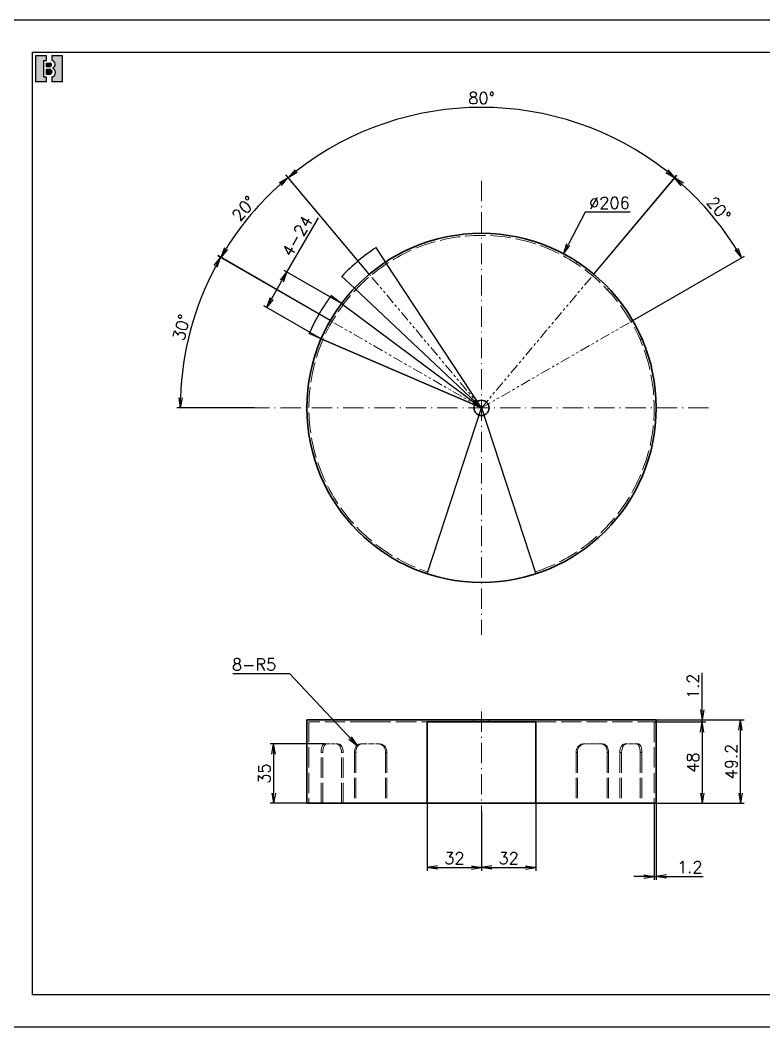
# Model space of a CAD drawing. Header units: inches. Extents: x -47 to 3258, y -98 to 2286.
# Drawn here: x 1263 to 1702, y 25 to 619 of the extents above; entities that cross this region are included whole.
import ezdxf

# ---------------------------------------------------------------- set-up
doc = ezdxf.new("R2010")
doc.units = ezdxf.units.IN
doc.header["$MEASUREMENT"] = 0
for name, pattern in [('ACISOTGB', [9, 4, -1, 1, -1, 1, -1]), ('AM_ISO02W050', [7.5, 6, -1.5]), ('AM_ISO08W050', [18, 12, -1.5, 3, -1.5]), ('DASHDOT', [18.5, 12, -3, 0.5, -3]), ('DASHED', [15, 12, -3])]:
    doc.linetypes.add(name, pattern=pattern)
for name, color, linetype, lineweight in [('AM_7', 2, 'AM_ISO08W050', 25), ('AM_HID', 1, 'AM_ISO02W050', 25), ('标注层', 253, 'Continuous', 13)]:
    doc.layers.add(name, color=color, linetype=linetype, lineweight=lineweight)
doc.layers.add('title_frame', color=7, linetype='Continuous')
doc.styles.get("Standard").update_dxf_attribs({"font": 'txt', "bigfont": 'gbcbig.shx'})
doc.dimstyles.get("Standard").update_dxf_attribs({"dimtxt": 0.18, "dimasz": 0.18, "dimexe": 0.18, "dimexo": 0.0625, "dimgap": 0.09, "dimtad": 0, "dimtih": 1, "dimtoh": 1, "dimdec": 4, "dimzin": 0, "dimdsep": 46, "dimtxsty": 'Standard', "dimcen": 0.09, "dimadec": 0, "dimazin": 0, "dimtfac": 1, "dimtdec": 4, "dimtofl": 0, "dimtmove": 0, "dimatfit": 3, "dimfxl": 0, "dimtolj": 1, "dimtzin": 0, "dimarcsym": 0})
doc.dimstyles.new('STANDARD 1-2', dxfattribs={"dimscale": 2, "dimtxt": 3.5, "dimasz": 3, "dimexe": 1, "dimexo": 0, "dimgap": 1, "dimtad": 3, "dimdsep": 46, "dimtxsty": 'Standard', "dimblk1": 'OPEN', "dimblk2": 'OPEN', "dimsah": 1, "dimcen": 0, "dimclrd": 256, "dimclre": 256, "dimclrt": 3, "dimazin": 2, "dimtfac": 1, "dimtmove": 0, "dimatfit": 3, "dimldrblk": 'OPEN', "dimfxl": 0, "dimtolj": 1, "dimlwd": 25, "dimlwe": 25, "dimarcsym": 0})
doc.dimstyles.new('STANDARD 1-2$3', dxfattribs={"dimscale": 2, "dimtxt": 3.5, "dimasz": 3, "dimexe": 1, "dimexo": 0, "dimgap": 1, "dimtad": 3, "dimtoh": 1, "dimdsep": 46, "dimtxsty": 'Standard', "dimblk1": 'OPEN', "dimblk2": 'OPEN', "dimsah": 1, "dimcen": 0, "dimclrd": 256, "dimclre": 256, "dimclrt": 3, "dimazin": 2, "dimtfac": 1, "dimtofl": 0, "dimtmove": 0, "dimatfit": 3, "dimldrblk": 'OPEN', "dimfxl": 0, "dimtolj": 1, "dimlwd": 25, "dimlwe": 25, "dimarcsym": 0})

# ---------------------------------------------------------------- blocks, each defined once
blk = doc.blocks.new('B\\M+18B40\\M+196A7\\M+100CF\\M+100B0\\M+100B8')
blk.add_hatch(color=1).paths.add_polyline_path([(0.3999999986702711, 0.8149999997779807), (0.3999999986702711, 0.9999999997779806), (-1.3297288e-09, 0.9999999997779806), (-1.3297288e-09, -2.220193e-10), (0.3999999986702711, -2.220193e-10), (0.3999999986702711, 0.1849999997779807), (0.2999999986702711, 0.1849999997779807), (0.2999999986702711, 0.8149999997779807)])
h = blk.add_hatch(color=1)
edge = h.paths.add_edge_path()
edge.add_line((0.5999999986702714, 0.9999999997779806), (0.5999999986702718, 0.8142220507965398))
edge.add_arc((0.5849999986702712, 0.6699999997779816), 0.1449999999999991, -5.115907697472721e-13, 84.06222754839428, ccw=False)
edge.add_arc((0.5849999986702707, 0.6699999997779802), 0.1449999999999993, -69.82872865353448, 1.1368683772161603e-13, ccw=False)
edge.add_line((0.6349999986702715, 0.5338934238898192), (0.6349999986702711, 0.5120827805020305))
edge.add_arc((0.5699999986702688, 0.3549999997779789), 0.1700000000000021, 3.979039320256561e-13, 67.5204943905955, ccw=False)
edge.add_arc((0.5699999986702724, 0.3549999997779802), 0.1699999999999993, -79.83575137827683, 0, ccw=False)
edge.add_line((0.5999999986702714, 0.1876679944711657), (0.5999999986702714, -2.220192918400699e-10))
edge.add_line((0.5999999986702714, -2.220193e-10), (0.9999999986702712, -2.220193e-10))
edge.add_line((0.9999999986702712, -2.220193e-10), (0.9999999986702712, 0.9999999997779806))
edge.add_line((0.9999999986702712, 0.9999999997779806), (0.5999999986702714, 0.9999999997779806))
h = blk.add_hatch(color=1)
edge = h.paths.add_edge_path()
edge.add_arc((0.5299999986702706, 0.6449999997779808), 0.07, 359.9999999999989, 450)
edge.add_line((0.5299999986702706, 0.7149999997779806), (0.3999999986702711, 0.7149999997779806))
edge.add_line((0.3999999986702711, 0.7149999997779806), (0.3999999986702711, 0.5749999997779809))
edge.add_line((0.3999999986702711, 0.5749999997779809), (0.5299999986702701, 0.5749999997779809))
edge.add_arc((0.5299999986702701, 0.6449999997779808), 0.07, 270, 359.9999999999999)
h = blk.add_hatch(color=1)
edge = h.paths.add_edge_path()
edge.add_arc((0.5149999986702705, 0.3799999997779802), 0.095, 1.018e-13, 90)
edge.add_line((0.5149999986702705, 0.4749999997779804), (0.3999999986702711, 0.4749999997779808))
edge.add_line((0.3999999986702711, 0.4749999997779808), (0.3999999986702711, 0.2849999997779809))
edge.add_line((0.3999999986702711, 0.2849999997779809), (0.5149999986702718, 0.2849999997779809))
edge.add_arc((0.5149999986702718, 0.379999999777981), 0.095, 270, 360.0000000000003)
at = {"color": 1}
for p, q in [((-1.3297288e-09, -2.220193e-10), (-1.3297288e-09, 0.9999999997779806)), ((-1.3297288e-09, 0.9999999997779806), (0.3999999986702711, 0.9999999997779806)), ((0.2999999986702711, 0.8149999997779807), (0.3999999986702711, 0.8149999997779807)), ((0.2999999986702711, 0.1849999997779807), (0.2999999986702711, 0.8149999997779807)), ((0.3999999986702711, 0.8149999997779807), (0.3999999986702711, 0.9999999997779806)), ((0.5999999986702714, 0.9999999997779806), (0.5999999986702718, 0.8142220507965398)), ((0.5999999986702714, 0.9999999997779806), (0.9999999986702712, 0.9999999997779806)), ((0.9999999986702712, 0.9999999997779806), (0.9999999986702712, -2.220193e-10)), ((0.3999999986702711, 0.7149999997779806), (0.5299999986702706, 0.7149999997779806)), ((0.3999999986702711, 0.5749999997779809), (0.3999999986702711, 0.7149999997779806)), ((0.5299999986702701, 0.5749999997779809), (0.3999999986702711, 0.5749999997779809)), ((0.5149999986702705, 0.4749999997779804), (0.3999999986702711, 0.4749999997779808)), ((0.3999999986702711, 0.2849999997779809), (0.3999999986702711, 0.4749999997779808)), ((0.5699999986702711, 0.5249999997779802), (0.5699999986702716, 0.5249999997779807)), ((0.5999999986702705, 0.6449999997779794), (0.59999999867027, 0.6449999997779803)), ((0.6349999986702715, 0.5338934238898192), (0.6349999986702711, 0.5120827805020305)), ((0.7299999986702704, 0.6699999997779807), (0.7299999986702704, 0.6699999997779802)), ((0.3999999986702711, 0.1849999997779807), (0.2999999986702711, 0.1849999997779807)), ((0.5149999986702718, 0.2849999997779809), (0.3999999986702711, 0.2849999997779809)), ((0.3999999986702711, -2.220193e-10), (0.3999999986702711, 0.1849999997779807)), ((0.5999999986702714, 0.1876679944711657), (0.5999999986702714, -2.220193e-10)), ((0.6099999986702707, 0.3799999997779806), (0.609999998670272, 0.3799999997779815)), ((0.739999998670271, 0.3549999997779802), (0.739999998670271, 0.3549999997779802)), ((0.3999999986702711, -2.220193e-10), (-1.3297288e-09, -2.220193e-10)), ((0.9999999986702712, -2.220193e-10), (0.5999999986702714, -2.220193e-10))]:
    blk.add_line(p, q, dxfattribs=at)
for centre, radius, start, end in [((0.5849999986702712, 0.6699999997779816), 0.1449999999999991, 359.9999999999995, 84.06222754839432), ((0.5149999986702705, 0.3799999997779802), 0.095, 1.018e-13, 90), ((0.5299999986702706, 0.6449999997779808), 0.07, 359.9999999999989, 90), ((0.5299999986702701, 0.6449999997779808), 0.07, 270, 359.9999999999999), ((0.5849999986702707, 0.6699999997779802), 0.1449999999999993, 290.1712713464655, 1.781e-13), ((0.5699999986702688, 0.3549999997779789), 0.1700000000000021, 4.58e-13, 67.52049439059552), ((0.5149999986702718, 0.379999999777981), 0.095, 270, 2.799e-13), ((0.5699999986702724, 0.3549999997779802), 0.1699999999999993, 280.1642486217232, 0)]:
    blk.add_arc(centre, radius, start, end, dxfattribs=at)
blk.add_attdef('B機密ﾏｰｸ', (-0.0857467348302255, 1.074949466596297), '', height=0.2)
blk = doc.blocks.new('_Open')
at = {"color": 0, "lineweight": -2}
for p, q in [((-1, 0.1666666666666667), (0, 0)), ((-1, -0.1666666666666667), (0, 0)), ((0, 0), (-1, 0))]:
    blk.add_line(p, q, dxfattribs=at)
blk = doc.blocks.new('*D65')
at = {"layer": 'DEFPOINTS', "color": 0, "ltscale": 2, "transparency": 16777216}
for p in [(1583.587038026413, 480.7208158612412), (1487.088666363346, 298.7206393053494)]:
    blk.add_point(p, dxfattribs=at)
at = {"layer": '标注层', "lineweight": 25, "ltscale": 2, "transparency": 16777216}
for p, q in [((1596.540806846381, 505.1521940458402), (1586.397670210774, 486.0217918774323)), ((1623.040806846381, 505.1521940458402), (1596.540806846381, 505.1521940458402))]:
    blk.add_line(p, q, dxfattribs=at)
at = {"layer": '标注层', "lineweight": 25, "ltscale": 2, "transparency": 16777216, "xscale": 6, "yscale": 6, "zscale": 6, "rotation": 242.0670033520367}
blk.add_blockref('_Open', (1583.587038026413, 480.7208158612412), dxfattribs=at)
at = {"layer": '标注层', "color": 3, "ltscale": 2, "transparency": 16777216, "insert": (1610.790806846381, 510.6521940458407), "char_height": 7, "attachment_point": 5}
blk.add_mtext('\\A1;∅206', dxfattribs=at)
blk = doc.blocks.new('*D66')
at = {"layer": 'DEFPOINTS', "color": 0, "ltscale": 2, "transparency": 16777216}
for p in [(1637.137901023048, 156.4472292579958), (1638.337852194923, 156.4472292579958), (1638.337852194923, 113.2791508623777)]:
    blk.add_point(p, dxfattribs=at)
at = {"layer": '标注层', "lineweight": 25, "ltscale": 2, "transparency": 16777216}
for p, q in [((1637.137901023048, 156.4472292579958), (1637.137901023048, 111.2791508623777)), ((1638.337852194923, 156.4472292579958), (1638.337852194923, 111.2791508623777)), ((1631.137901023048, 113.2791508623777), (1625.137901023048, 113.2791508623777)), ((1637.137901023048, 113.2791508623777), (1638.337852194923, 113.2791508623777)), ((1644.337852194923, 113.2791508623777), (1666.00451886159, 113.2791508623777))]:
    blk.add_line(p, q, dxfattribs=at)
at = {"layer": '标注层', "lineweight": 25, "ltscale": 2, "transparency": 16777216, "xscale": 6, "yscale": 6, "zscale": 6}
blk.add_blockref('_Open', (1637.137901023048, 113.2791508623777), dxfattribs=at)
at = {"layer": '标注层', "lineweight": 25, "ltscale": 2, "transparency": 16777216, "xscale": 6, "yscale": 6, "zscale": 6, "rotation": 180}
blk.add_blockref('_Open', (1638.337852194923, 113.2791508623777), dxfattribs=at)
at = {"layer": '标注层', "color": 3, "ltscale": 2, "transparency": 16777216, "insert": (1658.171185528257, 118.7791508623777), "char_height": 7, "attachment_point": 5}
blk.add_mtext('\\A1;1.2', dxfattribs=at)
blk = doc.blocks.new('*D67')
at = {"layer": 'DEFPOINTS', "color": 0, "ltscale": 2, "transparency": 16777216}
for p in [(1637.137901023048, 204.4472292579958), (1638.337852194923, 205.647241465027), (1665.532359782595, 205.647241465027)]:
    blk.add_point(p, dxfattribs=at)
at = {"layer": '标注层', "lineweight": 25, "ltscale": 2, "transparency": 16777216}
for p, q in [((1665.532359782595, 211.647241465027), (1665.532359782595, 233.3139081316937)), ((1637.137901023048, 204.4472292579958), (1667.532359782595, 204.4472292579958)), ((1638.337852194923, 205.647241465027), (1667.532359782595, 205.647241465027)), ((1665.532359782595, 204.4472292579958), (1665.532359782595, 205.647241465027)), ((1665.532359782595, 198.4472292579958), (1665.532359782595, 192.4472292579958))]:
    blk.add_line(p, q, dxfattribs=at)
at = {"layer": '标注层', "lineweight": 25, "ltscale": 2, "transparency": 16777216, "xscale": 6, "yscale": 6, "zscale": 6}
for p, rotation in [((1665.532359782595, 205.647241465027), 270), ((1665.532359782595, 204.4472292579958), 90)]:
    blk.add_blockref('_Open', p, dxfattribs=dict(at, rotation=rotation))
at = {"layer": '标注层', "color": 3, "ltscale": 2, "transparency": 16777216, "insert": (1660.032359782595, 225.4805747983606), "char_height": 7, "attachment_point": 5, "rotation": 90}
blk.add_mtext('\\A1;1.2', dxfattribs=at)
blk = doc.blocks.new('*D68')
at = {"layer": 'DEFPOINTS', "color": 0, "ltscale": 2, "transparency": 16777216}
for p in [(1638.337852194923, 205.647241465027), (1688.134672326549, 205.647241465027), (1638.337852194923, 156.4472292579958)]:
    blk.add_point(p, dxfattribs=at)
at = {"layer": '标注层', "lineweight": 25, "ltscale": 2, "transparency": 16777216}
for p, q in [((1638.337852194923, 205.647241465027), (1690.134672326549, 205.647241465027)), ((1688.134672326549, 162.4472292579958), (1688.134672326549, 199.647241465027)), ((1638.337852194923, 156.4472292579958), (1690.134672326549, 156.4472292579958))]:
    blk.add_line(p, q, dxfattribs=at)
at = {"layer": '标注层', "lineweight": 25, "ltscale": 2, "transparency": 16777216, "xscale": 6, "yscale": 6, "zscale": 6}
for p, rotation in [((1688.134672326549, 205.647241465027), 90), ((1688.134672326549, 156.4472292579958), 270)]:
    blk.add_blockref('_Open', p, dxfattribs=dict(at, rotation=rotation))
at = {"layer": '标注层', "color": 3, "ltscale": 2, "transparency": 16777216, "insert": (1682.634672326549, 181.0472353615117), "char_height": 7, "attachment_point": 5, "rotation": 90}
blk.add_mtext('\\A1;49.2', dxfattribs=at)
blk = doc.blocks.new('*D69')
at = {"layer": 'DEFPOINTS', "color": 0, "ltscale": 2, "transparency": 16777216}
for p in [(1637.137901023048, 204.4472292579958), (1638.337852194923, 156.4472292579958), (1665.532359782595, 156.4472292579958)]:
    blk.add_point(p, dxfattribs=at)
at = {"layer": '标注层', "lineweight": 25, "ltscale": 2, "transparency": 16777216}
for p, q in [((1637.137901023048, 204.4472292579958), (1667.532359782595, 204.4472292579958)), ((1665.532359782595, 198.4472292579958), (1665.532359782595, 162.4472292579958)), ((1638.337852194923, 156.4472292579958), (1667.532359782595, 156.4472292579958))]:
    blk.add_line(p, q, dxfattribs=at)
at = {"layer": '标注层', "lineweight": 25, "ltscale": 2, "transparency": 16777216, "xscale": 6, "yscale": 6, "zscale": 6}
for p, rotation in [((1665.532359782595, 204.4472292579958), 90), ((1665.532359782595, 156.4472292579958), 270)]:
    blk.add_blockref('_Open', p, dxfattribs=dict(at, rotation=rotation))
at = {"layer": '标注层', "color": 3, "ltscale": 2, "transparency": 16777216, "insert": (1660.032359782595, 180.447229257996), "char_height": 7, "attachment_point": 5, "rotation": 90}
blk.add_mtext('\\A1;48', dxfattribs=at)
blk = doc.blocks.new('*D70')
at = {"layer": 'DEFPOINTS', "color": 0, "ltscale": 2, "transparency": 16777216}
for p in [(1503.337669089455, 156.4472292579958), (1535.337852194923, 151.5266817726442), (1535.337852194923, 118.5591460367141)]:
    blk.add_point(p, dxfattribs=at)
at = {"layer": '标注层', "lineweight": 25, "ltscale": 2, "transparency": 16777216}
for p, q in [((1503.337669089455, 156.4472292579958), (1503.337669089455, 116.5591460367141)), ((1535.337852194923, 151.5266817726442), (1535.337852194923, 116.5591460367141)), ((1509.337669089455, 118.5591460367141), (1529.337852194923, 118.5591460367141))]:
    blk.add_line(p, q, dxfattribs=at)
at = {"layer": '标注层', "lineweight": 25, "ltscale": 2, "transparency": 16777216, "xscale": 6, "yscale": 6, "zscale": 6, "rotation": 180}
blk.add_blockref('_Open', (1503.337669089455, 118.5591460367141), dxfattribs=at)
at = {"layer": '标注层', "lineweight": 25, "ltscale": 2, "transparency": 16777216, "xscale": 6, "yscale": 6, "zscale": 6}
blk.add_blockref('_Open', (1535.337852194923, 118.5591460367141), dxfattribs=at)
at = {"layer": '标注层', "color": 3, "ltscale": 2, "transparency": 16777216, "insert": (1519.337760642189, 124.0591460367141), "char_height": 7, "attachment_point": 5}
blk.add_mtext('\\A1;32', dxfattribs=at)
blk = doc.blocks.new('*D71')
at = {"layer": 'DEFPOINTS', "color": 0, "ltscale": 2, "transparency": 16777216}
for p in [(1567.337852194923, 156.4472292579958), (1535.337852194923, 151.5266817726442), (1567.337852194923, 118.5591460367141)]:
    blk.add_point(p, dxfattribs=at)
at = {"layer": '标注层', "lineweight": 25, "ltscale": 2, "transparency": 16777216}
for p, q in [((1567.337852194923, 156.4472292579958), (1567.337852194923, 116.5591460367141)), ((1535.337852194923, 151.5266817726442), (1535.337852194923, 116.5591460367141)), ((1541.337852194923, 118.5591460367141), (1561.337852194923, 118.5591460367141))]:
    blk.add_line(p, q, dxfattribs=at)
at = {"layer": '标注层', "lineweight": 25, "ltscale": 2, "transparency": 16777216, "xscale": 6, "yscale": 6, "zscale": 6, "rotation": 180}
blk.add_blockref('_Open', (1535.337852194923, 118.5591460367141), dxfattribs=at)
at = {"layer": '标注层', "lineweight": 25, "ltscale": 2, "transparency": 16777216, "xscale": 6, "yscale": 6, "zscale": 6}
blk.add_blockref('_Open', (1567.337852194923, 118.5591460367141), dxfattribs=at)
at = {"layer": '标注层', "color": 3, "ltscale": 2, "transparency": 16777216, "insert": (1551.337852194923, 124.0591460367141), "char_height": 7, "attachment_point": 5}
blk.add_mtext('\\A1;32', dxfattribs=at)
blk = doc.blocks.new('*D72')
at = {"layer": 'DEFPOINTS', "color": 0, "ltscale": 2, "transparency": 16777216}
for p in [(1368.389121833218, 450.484724535026), (1446.13724180176, 441.2207383161876), (1401.437888816017, 389.7207275832844), (1535.339412233345, 389.7207275832843), (1669.237876608986, 389.7207275832843)]:
    blk.add_point(p, dxfattribs=at)
at = {"layer": '标注层', "lineweight": 25, "ltscale": 2, "transparency": 16777216}
for p, q in [((1446.13724180176, 441.2207383161876), (1379.744750283885, 479.5518014418006)), ((1401.437888816017, 389.7207275832844), (1355.674945357613, 389.7207275832844))]:
    blk.add_line(p, q, dxfattribs=at)
blk.add_arc((1535.339412233345, 389.7207275832843), 177.6644668757317, 151.9354848208718, 178.0649421805743, dxfattribs=at)
at = {"layer": '标注层', "lineweight": 25, "ltscale": 2, "transparency": 16777216, "xscale": 6, "yscale": 6, "zscale": 6}
for p, rotation in [((1381.476808543987, 478.5518143500775), 60.96795591115902), ((1357.674945357613, 389.7207275832845), 269.0324710902871)]:
    blk.add_blockref('_Open', p, dxfattribs=dict(at, rotation=rotation))
at = {"layer": '标注层', "color": 3, "ltscale": 2, "transparency": 16777216, "insert": (1358.415946570618, 437.1265207288603), "char_height": 7, "attachment_point": 5, "rotation": 75.00021350072315}
blk.add_mtext('\\A1;30°', dxfattribs=at)
blk = doc.blocks.new('*D73')
at = {"layer": 'DEFPOINTS', "color": 0, "ltscale": 2, "transparency": 16777216}
for p in [(1420.613628703529, 469.8132154092681), (1452.744712546486, 451.2623230422688), (1440.744712546486, 430.4777161086749)]:
    blk.add_point(p, dxfattribs=at)
at = {"layer": '标注层', "lineweight": 25, "ltscale": 2, "transparency": 16777216}
for p, q in [((1420.613628703529, 469.8132154092681), (1439.113630544151, 501.8561542866087)), ((1452.744712546486, 451.2623230422688), (1418.881577953403, 470.8132155087612)), ((1411.613629002008, 454.2247607260538), (1417.61362840505, 464.6170631588885)), ((1440.744712546486, 430.4777161086749), (1406.881577953402, 450.0286085751673))]:
    blk.add_line(p, q, dxfattribs=at)
at = {"layer": '标注层', "lineweight": 25, "ltscale": 2, "transparency": 16777216, "xscale": 6, "yscale": 6, "zscale": 6}
for p, rotation in [((1420.613628703529, 469.8132154092681), 59.99999670879549), ((1408.613628703529, 449.0286084756742), 239.9999967087955)]:
    blk.add_blockref('_Open', p, dxfattribs=dict(at, rotation=rotation))
at = {"layer": '标注层', "color": 3, "ltscale": 2, "transparency": 16777216, "insert": (1426.600490210232, 491.1827612467339), "char_height": 7, "attachment_point": 5, "rotation": 59.999996708795486}
blk.add_mtext('\\A1;{\\Fromans,bigfont|c134;4-24}', dxfattribs=at)
blk = doc.blocks.new('*D74')
at = {"layer": 'DEFPOINTS', "color": 0, "ltscale": 2, "transparency": 16777216}
for p in [(1406.245674958931, 511.5122570593017), (1469.130709702197, 468.623289537558), (1446.13724180176, 441.2207383161877), (1535.337852194924, 389.7216282563824), (1535.339412233345, 389.7207275832844)]:
    blk.add_point(p, dxfattribs=at)
at = {"layer": '标注层', "lineweight": 25, "ltscale": 2, "transparency": 16777216}
for p, q in [((1469.130709702197, 468.623289537558), (1419.97206717025, 527.207581444193)), ((1446.13724180176, 441.2207383161877), (1379.906366787821, 479.4584937156882))]:
    blk.add_line(p, q, dxfattribs=at)
blk.add_arc((1535.337852194919, 389.7216282563877), 177.4760476451318, 131.937448014037, 148.0633146128228, dxfattribs=at)
at = {"layer": '标注层', "lineweight": 25, "ltscale": 2, "transparency": 16777216, "xscale": 6, "yscale": 6, "zscale": 6}
for p, rotation in [((1421.257651364223, 525.6755000885832), 40.96889181972528), ((1381.638425047923, 478.4585066239651), 239.0318708071345)]:
    blk.add_blockref('_Open', p, dxfattribs=dict(at, rotation=rotation))
at = {"layer": '标注层', "color": 3, "ltscale": 2, "transparency": 16777216, "insert": (1395.169284928963, 507.3354317083756), "char_height": 7, "attachment_point": 5, "rotation": 50.000381313429855}
blk.add_mtext('\\A1;20°', dxfattribs=at)
blk = doc.blocks.new('*D75')
at = {"layer": 'DEFPOINTS', "color": 0, "ltscale": 2, "transparency": 16777216}
for p in [(1576.231821917429, 562.2653526230409), (1469.130709702196, 468.6232895375579), (1601.544994687651, 468.6232895375579), (1535.337852194923, 389.7216282563822), (1535.337852194923, 389.7216282563822)]:
    blk.add_point(p, dxfattribs=at)
at = {"layer": '标注层', "lineweight": 25, "ltscale": 2, "transparency": 16777216}
for p, q in [((1469.130709702196, 468.6232895375579), (1420.070069351052, 527.0907883825467)), ((1601.544994687651, 468.6232895375579), (1650.605635038795, 527.0907883825467))]:
    blk.add_line(p, q, dxfattribs=at)
blk.add_arc((1535.337852194923, 389.7216282563822), 177.3235843817249, 51.93844245618045, 128.0615575438196, dxfattribs=at)
at = {"layer": '标注层', "lineweight": 25, "ltscale": 2, "transparency": 16777216, "xscale": 6, "yscale": 6, "zscale": 6}
for p, rotation in [((1421.355653545025, 525.5587070269371), 219.0309465846166), ((1649.320050844821, 525.5587070269371), 320.9690534153834)]:
    blk.add_blockref('_Open', p, dxfattribs=dict(at, rotation=rotation))
at = {"layer": '标注层', "color": 3, "ltscale": 2, "transparency": 16777216, "insert": (1535.337852194923, 572.5452126381072), "char_height": 7, "attachment_point": 5}
blk.add_mtext('\\A1;80°', dxfattribs=at)
blk = doc.blocks.new('*D76')
at = {"layer": 'DEFPOINTS', "color": 0, "ltscale": 2, "transparency": 16777216}
for p in [(1677.409020582766, 495.4881660811232), (1601.544994687651, 468.6232895375578), (1624.538462588087, 441.2207383161879), (1535.336292156502, 389.7207275832842), (1535.337852194923, 389.7216282563821)]:
    blk.add_point(p, dxfattribs=at)
at = {"layer": '标注层', "lineweight": 25, "ltscale": 2, "transparency": 16777216}
for p, q in [((1601.544994687651, 468.6232895375578), (1650.473471574504, 526.9332839728925)), ((1624.538462588087, 441.2207383161879), (1690.4592370978, 479.2794601874828))]:
    blk.add_line(p, q, dxfattribs=at)
blk.add_arc((1535.337852194928, 389.7216282563877), 177.1179759666328, 31.94060193691937, 48.05863543622083, dxfattribs=at)
at = {"layer": '标注层', "lineweight": 25, "ltscale": 2, "transparency": 16777216, "xscale": 6, "yscale": 6, "zscale": 6}
for p, rotation in [((1649.187887380531, 525.4012026172828), 139.0291499054036), ((1688.727178837698, 478.2794730957596), 300.9700874677366)]:
    blk.add_blockref('_Open', p, dxfattribs=dict(at, rotation=rotation))
at = {"layer": '标注层', "color": 3, "ltscale": 2, "transparency": 16777216, "insert": (1675.232119109555, 507.1052694955683), "char_height": 7, "attachment_point": 5, "rotation": 309.9996186865701}
blk.add_mtext('\\A1;20°', dxfattribs=at)
blk = doc.blocks.new('*D77')
at = {"layer": 'DEFPOINTS', "color": 0, "ltscale": 2, "transparency": 16777216}
for p in [(1442.843467429298, 191.4472292579958), (1412.753238818714, 156.4472292579958), (1432.337852194923, 156.4472292579958)]:
    blk.add_point(p, dxfattribs=at)
at = {"layer": '标注层', "lineweight": 25, "ltscale": 2, "transparency": 16777216}
for p, q in [((1442.843467429298, 191.4472292579958), (1410.753238818714, 191.4472292579958)), ((1412.753238818714, 185.4472292579958), (1412.753238818714, 162.4472292579958)), ((1432.337852194923, 156.4472292579958), (1410.753238818714, 156.4472292579958))]:
    blk.add_line(p, q, dxfattribs=at)
at = {"layer": '标注层', "lineweight": 25, "ltscale": 2, "transparency": 16777216, "xscale": 6, "yscale": 6, "zscale": 6}
for p, rotation in [((1412.753238818714, 191.4472292579958), 90), ((1412.753238818714, 156.4472292579958), 270)]:
    blk.add_blockref('_Open', p, dxfattribs=dict(at, rotation=rotation))
at = {"layer": '标注层', "color": 3, "ltscale": 2, "transparency": 16777216, "insert": (1407.253238818714, 173.947229257996), "char_height": 7, "attachment_point": 5, "rotation": 90}
blk.add_mtext('\\A1;35', dxfattribs=at)
blk = doc.blocks.new('*D104')
at = {"color": 0, "lineweight": -2, "transparency": 16777216}
for p, q in [((1452.694595075704, 451.299665901324), (1446.449598240587, 455.9528543598897)), ((1440.687313582354, 430.5024468368599), (1433.535155033699, 433.5840022564798))]:
    blk.add_line(p, q, dxfattribs=at)
for start, end in [(143.4031504138265, 149.8927581710203), (150.107968795396, 156.5976932275191)]:
    blk.add_arc((1535.337852194918, 389.7216282563886), 110.6698849896688, start, end, dxfattribs=at)
at = {"color": 0, "transparency": 16777216}
for points in [[(1446.462435583269, 455.7187862000156), (1446.510577492887, 455.6829761938958), (1446.593936556438, 455.8453069258103)], [(1433.799364798197, 433.6661356481982), (1433.744281118135, 433.6899219507872), (1433.700464050399, 433.5127777593074)]]:
    blk.add_solid(points, dxfattribs=at)
at = {"layer": 'DEFPOINTS', "color": 0, "transparency": 16777216}
for p in [(1441.72036667508, 448.7435720448603), (1452.744712546486, 451.2623230422687), (1440.744712546486, 430.4777161086751), (1535.337852194918, 389.7216282563883), (1535.337852194918, 389.7216282563879)]:
    blk.add_point(p, dxfattribs=at)
at = {"color": 0, "transparency": 16777216, "insert": (1439.494512977882, 445.0558651387635), "char_height": 0.18, "attachment_point": 5}
blk.add_mtext('\\A1;13°', dxfattribs=at)
blk = doc.blocks.new('*D105')
at = {"color": 0, "lineweight": -2, "transparency": 16777216}
for p, q in [((1478.739808181251, 475.851664211734), (1473.081346891001, 484.462476583433)), ((1460.34358160444, 460.4153927841224), (1452.846205761137, 467.4827786732109))]:
    blk.add_line(p, q, dxfattribs=at)
for start, end in [(123.4014105309334, 129.8587016000837), (130.1422045768468, 136.5999135831239)]:
    blk.add_arc((1535.339412233345, 389.7207275832841), 113.1869515501705, start, end, dxfattribs=at)
at = {"color": 0, "transparency": 16777216}
for points in [[(1473.01335398669, 484.2381364538272), (1473.046344224958, 484.1880201473093), (1473.180198025378, 484.3120490153732)], [(1453.122571041169, 467.4695970969635), (1453.07894385678, 467.5107877364622), (1452.977185530478, 467.359310863547)]]:
    blk.add_solid(points, dxfattribs=at)
at = {"layer": 'DEFPOINTS', "color": 0, "transparency": 16777216}
for p in [(1466.01232684953, 479.1916235964904), (1478.774131491798, 475.7994324172687), (1460.389060691017, 460.3725220168781), (1535.339412233345, 389.7207275832842), (1535.339412233345, 389.7207275832842)]:
    blk.add_point(p, dxfattribs=at)
at = {"color": 0, "transparency": 16777216, "insert": (1462.583240306511, 476.4261221546353), "char_height": 0.18, "attachment_point": 5}
blk.add_mtext('\\A1;13°', dxfattribs=at)

msp = doc.modelspace()

# ---------------------------------------------------------------- linework, layer by layer
for p, q in [((1535.339412233345, 389.7207275832843), (1478.774131491798, 475.7994324172687)), ((1460.389060691017, 460.3725220168781), (1535.339412233345, 389.7207275832843)), ((1452.744712546486, 451.2623230422687), (1535.337852194919, 389.7216282563878)), ((1535.337852194919, 389.7216282563878), (1440.744712546486, 430.4777161086749)), ((1440.744712546486, 430.4777161086749), (1535.337852194918, 389.721628256388)), ((1503.337852194923, 291.8177143508), (1535.337852194923, 389.7207123244953)), ((1535.337852194923, 389.7207123244953), (1567.337852194923, 291.8177143508))]:
    msp.add_line(p, q)
at = {"lineweight": 35}
for p, q in [((1432.337852194923, 205.647241465027), (1469.130698874611, 205.647241465027)), ((1432.337852194923, 205.647241465027), (1432.337852194923, 156.4472292579958)), ((1638.337852194923, 205.647241465027), (1469.130698874611, 205.647241465027)), ((1503.337852194923, 156.4472292579958), (1503.337852194923, 204.4472292579958)), ((1503.337852194923, 204.4472292579958), (1567.337852194923, 204.4472292579958)), ((1567.337852194923, 156.4472292579958), (1567.337852194923, 204.4472292579958)), ((1638.337852194923, 205.647241465027), (1638.337852194923, 156.4472292579958)), ((1432.337852194923, 156.4472292579958), (1469.130698874611, 156.4472292579958)), ((1503.337852194923, 156.4472292579958), (1469.130698874611, 156.4472292579958)), ((1503.337669089455, 156.4472292579958), (1571.436179831642, 156.4472292579958)), ((1638.337852194923, 156.4472292579958), (1567.337852194923, 156.4472292579958))]:
    msp.add_line(p, q, dxfattribs=at)
at = {"lineweight": 35, "ltscale": 0.2063323974609375}
for p, q in [((1433.537864401955, 156.4472292579958), (1441.791160300392, 156.4472292579958)), ((1637.137901023048, 156.4472292579958), (1628.884605124611, 156.4472292579958))]:
    msp.add_line(p, q, dxfattribs=at)
at = {"lineweight": 35}
for radius in [103, 4.5]:
    msp.add_circle((1535.337852194923, 389.7207275832843), radius, dxfattribs=at)
at = {"layer": 'AM_7', "linetype": 'DASHDOT', "lineweight": 13}
for p, q in [((1535.337852194923, 523.6206909621906), (1535.337852194923, 255.8207336867999)), ((1669.237876608986, 389.7207275832843), (1401.437888816017, 389.7207275832843)), ((1535.337852194923, 210.5672854103395), (1535.337852194923, 151.5266817726442))]:
    msp.add_line(p, q, dxfattribs=at)
at = {"layer": 'AM_HID', "linetype": 'DASHED', "lineweight": 13, "ltscale": 0.0302086824477527}
for p, q in [((1478.774131491798, 475.7994324172687), (1479.550864890236, 474.8738037551593)), ((1461.165794089455, 459.4468933547687), (1460.389060691017, 460.3725220168781)), ((1610.286704733986, 460.3725220168781), (1609.509971335548, 459.4468933547687))]:
    msp.add_line(p, q, dxfattribs=at)
at = {"layer": 'AM_HID', "linetype": 'DASHED', "lineweight": 13, "ltscale": 0.03020770162561273}
msp.add_line((1591.124900534767, 474.8738037551593), (1591.901572898048, 475.7994324172687), dxfattribs=at)
at = {"layer": 'AM_HID', "linetype": 'DASHED', "lineweight": 13, "ltscale": 0.03020821464299618}
for p, q in [((1452.744712546486, 451.2623230422687), (1453.791160300392, 450.6581665481281)), ((1441.791160300392, 429.8735596145343), (1440.744712546486, 430.4777161086749))]:
    msp.add_line(p, q, dxfattribs=at)
at = {"layer": 'AM_HID', "linetype": 'DASHED', "lineweight": 13, "ltscale": 0.03020953610821166}
msp.add_line((1629.931113913673, 430.4777161086749), (1628.884605124611, 429.8735596145343), dxfattribs=at)
at = {"layer": 'AM_HID', "linetype": 'DASHED', "lineweight": 13, "ltscale": 0.03158111572265625}
for p, q in [((1503.337852194923, 293.0809570754718), (1503.337852194923, 291.8177124465656)), ((1567.337852194923, 291.8177124465656), (1567.337852194923, 293.0809570754718))]:
    msp.add_line(p, q, dxfattribs=at)
at = {"layer": 'AM_HID', "linetype": 'DASHED', "lineweight": 13}
for p, q in [((1469.902000144142, 204.4472292579958), (1433.537864401955, 204.4472292579958)), ((1433.537864401955, 204.4472292579958), (1433.537864401955, 156.4472292579958)), ((1469.902000144142, 204.4472292579958), (1503.337852194923, 204.4472292579958)), ((1567.337852194923, 204.4472292579958), (1637.137901023048, 204.4472292579958)), ((1637.137901023048, 204.4472292579958), (1637.137901023048, 156.4472292579958)), ((1440.744712546486, 156.4472292579958), (1440.744712546486, 186.4472445167848)), ((1441.791160300392, 156.4472292579958), (1441.791160300392, 186.4472445167848)), ((1452.744712546486, 156.4472292579958), (1452.744712546486, 186.4472445167848)), ((1453.791160300392, 156.4472292579958), (1453.791160300392, 186.4472445167848)), ((1460.389060691017, 186.4472445167848), (1460.389060691017, 156.4472292579958)), ((1461.165794089455, 186.4472445167848), (1461.165794089455, 156.4472292579958)), ((1478.774131491798, 186.4472445167848), (1478.774131491798, 156.4472292579958)), ((1479.550864890236, 186.4472445167848), (1479.550864890236, 156.4472292579958)), ((1591.124900534767, 186.4472445167848), (1591.124900534767, 156.4472292579958)), ((1591.901572898048, 186.4472445167848), (1591.901572898048, 156.4472292579958)), ((1609.509971335548, 186.4472445167848), (1609.509971335548, 156.4472292579958)), ((1610.286704733986, 186.4472445167848), (1610.286704733986, 156.4472292579958)), ((1616.884605124611, 186.4472445167848), (1616.884605124611, 156.4472292579958)), ((1617.931113913673, 186.4472445167848), (1617.931113913673, 156.4472292579958)), ((1628.884605124611, 186.4472445167848), (1628.884605124611, 156.4472292579958)), ((1629.931113913673, 186.4472445167848), (1629.931113913673, 156.4472292579958))]:
    msp.add_line(p, q, dxfattribs=at)
at = {"layer": 'AM_HID', "linetype": 'DASHED', "lineweight": 13, "ltscale": 0.03000030517578125}
for p, q in [((1530.837852194923, 205.647241465027), (1530.837852194923, 204.4472292579958)), ((1539.837852194923, 205.647241465027), (1539.837852194923, 204.4472292579958))]:
    msp.add_line(p, q, dxfattribs=at)
at = {"layer": 'AM_HID', "linetype": 'DASHED', "lineweight": 13, "ltscale": 0.02604217529296875}
msp.add_line((1443.885154441017, 191.4472292579958), (1442.843467429298, 191.4472292579958), dxfattribs=at)
at = {"layer": 'AM_HID', "linetype": 'DASHED', "lineweight": 13, "ltscale": 0.175}
for p, q in [((1443.885154441017, 191.4472292579958), (1450.885154441017, 191.4472292579958)), ((1619.790610983986, 191.4472292579958), (1626.790610983986, 191.4472292579958))]:
    msp.add_line(p, q, dxfattribs=at)
at = {"layer": 'AM_HID', "linetype": 'DASHED', "lineweight": 13, "ltscale": 0.01932830810546875}
msp.add_line((1464.694663718361, 191.4472292579958), (1463.921531394142, 191.4472292579958), dxfattribs=at)
at = {"layer": 'AM_HID', "linetype": 'DASHED', "lineweight": 13, "ltscale": 0.268115234375}
msp.add_line((1464.694663718361, 191.4472292579958), (1475.419273093361, 191.4472292579958), dxfattribs=at)
at = {"layer": 'AM_HID', "linetype": 'DASHED', "lineweight": 13, "ltscale": 0.137933349609375}
msp.add_line((1595.256431296486, 191.4472292579958), (1600.773765280861, 191.4472292579958), dxfattribs=at)
at = {"layer": 'AM_HID', "linetype": 'DASHED', "lineweight": 13, "ltscale": 0.130181884765625}
msp.add_line((1600.773765280861, 191.4472292579958), (1605.981040671486, 191.4472292579958), dxfattribs=at)
at = {"layer": 'AM_HID', "linetype": 'DASHED', "lineweight": 13, "ltscale": 0.019329833984375}
msp.add_line((1606.754234030861, 191.4472292579958), (1605.981040671486, 191.4472292579958), dxfattribs=at)
at = {"layer": 'AM_HID', "linetype": 'DASHED', "lineweight": 13, "ltscale": 0.0260406494140625}
msp.add_line((1627.832236960548, 191.4472292579958), (1626.790610983986, 191.4472292579958), dxfattribs=at)
at = {"layer": 'AM_HID', "linetype": 'DASHED', "lineweight": 13, "ltscale": 0.02616119384765625}
for p, q in [((1441.791160300392, 186.4472445167848), (1440.744712546486, 186.4472445167848)), ((1452.744712546486, 186.4472445167848), (1453.791160300392, 186.4472445167848))]:
    msp.add_line(p, q, dxfattribs=at)
at = {"layer": 'AM_HID', "linetype": 'DASHED', "lineweight": 13, "ltscale": 0.0194183349609375}
for p, q in [((1461.165794089455, 186.4472445167848), (1460.389060691017, 186.4472445167848)), ((1478.774131491798, 186.4472445167848), (1479.550864890236, 186.4472445167848)), ((1610.286704733986, 186.4472445167848), (1609.509971335548, 186.4472445167848))]:
    msp.add_line(p, q, dxfattribs=at)
at = {"layer": 'AM_HID', "linetype": 'DASHED', "lineweight": 13, "ltscale": 0.01941680908203125}
msp.add_line((1591.124900534767, 186.4472445167848), (1591.901572898048, 186.4472445167848), dxfattribs=at)
at = {"layer": 'AM_HID', "linetype": 'DASHED', "lineweight": 13, "ltscale": 0.0261627197265625}
for p, q in [((1616.884605124611, 186.4472445167848), (1617.931113913673, 186.4472445167848)), ((1629.931113913673, 186.4472445167848), (1628.884605124611, 186.4472445167848))]:
    msp.add_line(p, q, dxfattribs=at)
at = {"layer": 'AM_HID', "linetype": 'DASHED', "lineweight": 13}
for points in [[(1440.744712546486, 186.4472445167848), (1440.818992331642, 187.7989748634645), (1440.91262026133, 188.4523256935427), (1441.042930319923, 189.0691927589723), (1441.204490378517, 189.625512949402), (1441.398215964455, 190.1246584572145), (1441.734702780861, 190.7312563576052), (1441.934776023048, 190.9834536232302), (1442.147849753517, 191.183618418152), (1442.346946433205, 191.315927378113), (1442.55275698008, 191.4030245460817), (1442.843467429298, 191.4472292579958)], [(1443.885154441017, 191.4472292579958), (1443.669578269142, 191.4229677833864), (1443.458213523048, 191.3504427589723), (1443.248801901955, 191.2273958839723), (1443.047996237892, 191.056405893738), (1442.683311179298, 190.5854281105348), (1442.467857077736, 190.1798647560427), (1442.279136374611, 189.7115420021364), (1442.114707663673, 189.171884409363), (1441.982810691017, 188.5851839699098), (1441.822654441017, 187.3340853370973), (1441.791160300392, 186.4472445167848)], [(1452.744712546486, 186.4472445167848), (1452.671043112892, 187.5473116554567), (1452.454429343361, 188.5936831154177), (1452.296104148048, 189.0806673683473), (1452.107261374611, 189.5355166115114), (1451.684837058205, 190.2761782326052), (1451.440025046486, 190.5919741310427), (1451.178489401955, 190.8624972023317), (1450.911521628517, 191.0788057960817), (1450.634727194923, 191.2470644630739), (1450.241416648048, 191.3968447365114), (1449.843467429298, 191.4472292579958)], [(1450.885154441017, 191.4472292579958), (1451.257713034767, 191.4031771339723), (1451.626731589455, 191.2720736183473), (1451.98537416758, 191.0567721046755), (1452.243613913673, 190.842553965027), (1452.489463523048, 190.5855959572145), (1452.939353659767, 189.9457033790895), (1453.308677390236, 189.1680391945192), (1453.581138327736, 188.2831820167848), (1453.744285300392, 187.3256167091677), (1453.791160300392, 186.4472445167848)], [(1460.389060691017, 186.4472445167848), (1460.436973288673, 187.2769869484255), (1460.579307273048, 188.0829104103395), (1460.812217429298, 188.8422487892458), (1461.129295066017, 189.533944956238), (1461.497031882423, 190.1064089454958), (1461.923118308205, 190.5890139259645), (1462.397788718361, 190.9711397804567), (1462.910361960548, 191.2446993507692), (1463.409507468361, 191.3964174904177), (1463.921531394142, 191.4472292579958)], [(1464.694663718361, 191.4472292579958), (1464.161338523048, 191.3919619240114), (1463.642356589455, 191.2270144142458), (1463.148765280861, 190.9553774513552), (1462.691001608986, 190.5821779884645), (1462.259483054298, 190.0891054786989), (1461.888633444923, 189.5036104835817), (1461.587363913673, 188.8396853126833), (1461.363242819923, 188.1136721290895), (1461.215537741798, 187.2930697120973), (1461.165794089455, 186.4472445167848)], [(1478.774131491798, 186.4472445167848), (1478.715415671486, 187.2800234474489), (1478.541709616798, 188.086938730652), (1478.26027651133, 188.8443850197145), (1477.88185854258, 189.5316103615114), (1477.44240541758, 190.1061190285036), (1476.939719870705, 190.5886019386598), (1476.38722963633, 190.9697970070192), (1475.798484519142, 191.2427920021364), (1475.226646140236, 191.3958681740114), (1474.646140769142, 191.4472292579958)], [(1475.419273093361, 191.4472292579958), (1476.02199526133, 191.3919314064333), (1476.615012839455, 191.2271364845583), (1477.185874655861, 190.9557894386598), (1477.722068503517, 190.5824831642458), (1478.230613425392, 190.0916842140505), (1478.673911765236, 189.5066469826052), (1479.038474753517, 188.8399752296755), (1479.312217429298, 188.1073244728395), (1479.490501120705, 187.2906283058473), (1479.550864890236, 186.4472445167848)], [(1595.256431296486, 191.4472292579958), (1594.653770163673, 191.3919314064333), (1594.060752585548, 191.2271364845583), (1593.489829733986, 190.9557894386598), (1592.953696921486, 190.5824831642458), (1592.445151999611, 190.0916842140505), (1592.001853659767, 189.5066469826052), (1591.637290671486, 188.8399752296755), (1591.363547995705, 188.1073244728395), (1591.185264304298, 187.2906283058473), (1591.124900534767, 186.4472445167848)], [(1591.901572898048, 186.4472445167848), (1591.960349753517, 187.2800234474489), (1592.133994773048, 188.086938730652), (1592.415488913673, 188.8443850197145), (1592.793906882423, 189.5316103615114), (1593.233360007423, 190.1061190285036), (1593.736045554298, 190.5886019386598), (1594.288535788673, 190.9697970070192), (1594.877280905861, 191.2427920021364), (1595.449119284767, 191.3958681740114), (1596.029624655861, 191.4472292579958)], [(1605.981040671486, 191.4472292579958), (1606.514426901955, 191.3919619240114), (1607.033408835548, 191.2270144142458), (1607.527000144142, 190.9553774513552), (1607.984763816017, 190.5821779884645), (1608.416282370705, 190.0891054786989), (1608.78713198008, 189.5036104835817), (1609.088340476173, 188.8396853126833), (1609.31252260508, 188.1136721290895), (1609.460227683205, 187.2930697120973), (1609.509971335548, 186.4472445167848)], [(1610.286704733986, 186.4472445167848), (1610.238731101173, 187.2769869484255), (1610.096397116798, 188.0829104103395), (1609.863547995705, 188.8422487892458), (1609.546470358986, 189.533944956238), (1609.178672507423, 190.1064089454958), (1608.752647116798, 190.5890139259645), (1608.277915671486, 190.9711397804567), (1607.765403464455, 191.2446993507692), (1607.266196921486, 191.3964174904177), (1606.754234030861, 191.4472292579958)], [(1619.790610983986, 191.4472292579958), (1619.418052390236, 191.4031771339723), (1619.049033835548, 191.2720736183473), (1618.690391257423, 191.0567721046755), (1618.432090476173, 190.842553965027), (1618.186240866798, 190.5855959572145), (1617.736411765236, 189.9457033790895), (1617.367026999611, 189.1680391945192), (1617.094566062111, 188.2831820167848), (1616.931480124611, 187.3256167091677), (1616.884605124611, 186.4472445167848)], [(1617.931113913673, 186.4472445167848), (1618.004722312111, 187.5473116554567), (1618.221275046486, 188.5936831154177), (1618.379600241798, 189.0806673683473), (1618.568565085548, 189.5355166115114), (1618.990928366798, 190.2761782326052), (1619.235801413673, 190.5919741310427), (1619.497276023048, 190.8624972023317), (1619.764121726173, 191.0788057960817), (1620.040977194923, 191.2470644630739), (1620.434287741798, 191.3968447365114), (1620.832236960548, 191.4472292579958)], [(1626.790610983986, 191.4472292579958), (1627.006187155861, 191.4229677833864), (1627.217490866798, 191.3504427589723), (1627.426963523048, 191.2273958839723), (1627.627769187111, 191.056405893738), (1627.992393210548, 190.5854281105348), (1628.207847312111, 190.1798647560427), (1628.396568015236, 189.7115420021364), (1628.560996726173, 189.171884409363), (1628.692954733986, 188.5851839699098), (1628.853110983986, 187.3340853370973), (1628.884605124611, 186.4472445167848)], [(1629.931113913673, 186.4472445167848), (1629.856773093361, 187.7989748634645), (1629.763145163673, 188.4523256935427), (1629.632774069923, 189.0691927589723), (1629.471275046486, 189.625512949402), (1629.277549460548, 190.1246584572145), (1628.941123679298, 190.7312563576052), (1628.740928366798, 190.9834536232302), (1628.527915671486, 191.183618418152), (1628.328818991798, 191.315927378113), (1628.123008444923, 191.4030245460817), (1627.832236960548, 191.4472292579958)]]:
    msp.add_lwpolyline(points, dxfattribs=at)
msp.add_arc((1535.337852194923, 389.7207275832843), 101.8, 288.3210851896482, 251.6789166318437, dxfattribs=at)
at = {"layer": 'title_frame', "color": 4}
msp.add_lwpolyline([(2089.960493999231, 618.5109252177863), (1249.960493999231, 618.5109252177863), (1249.960493999231, 24.51092521778628), (2089.960493999231, 24.51092521778628)], close=True, dxfattribs=at)
at = {"layer": 'title_frame'}
msp.add_lwpolyline([(1270.610493999196, 599.5859252177979), (2069.310493999208, 599.5859252177979), (2069.310493999208, 43.43592521780374), (1270.610493999196, 43.43592521780374)], close=True, dxfattribs=at)
at = {"layer": '标注层', "color": 6, "linetype": 'ACISOTGB', "lineweight": 13, "ltscale": 1.5}
for p, q in [((1535.337852194923, 389.7216282563822), (1469.130709702196, 468.6232895375579)), ((1535.337852194923, 389.7216282563822), (1601.544994687651, 468.6232895375579)), ((1535.339412233345, 389.7207275832843), (1446.13724180176, 441.2207383161876)), ((1535.336292156502, 389.7207275832843), (1624.538462588087, 441.2207383161876))]:
    msp.add_line(p, q, dxfattribs=at)

# ---------------------------------------------------------------- block references
at = {"layer": 'title_frame', "xscale": 15.55749999999534, "yscale": 15.55749999999534, "zscale": 15.55749999999534}
msp.add_blockref('B\\M+18B40\\M+196A7\\M+100CF\\M+100B0\\M+100B8', (1272.570494019881, 582.068425221245), dxfattribs=at)

# ---------------------------------------------------------------- texts
at = {"layer": '标注层', "color": 3, "ltscale": 2, "insert": (1414.295547538572, 234.8202237728983), "char_height": 7, "attachment_point": 9}
msp.add_mtext('\\A1;8-R5', dxfattribs=at)

# ---------------------------------------------------------------- dimensions: what is measured, and where the dimension line sits
for base, line1, line2, picture, middle in [((1466.01232684953, 479.1916235964904), ((1460.389060691017, 460.3725220168781), (1535.339412233345, 389.7207275832843)), ((1535.339412233345, 389.7207275832843), (1478.774131491798, 475.7994324172687)), '*D105', (1462.583240306511, 476.4261221546353)), ((1441.72036667508, 448.7435720448603), ((1440.744712546486, 430.4777161086749), (1535.337852194918, 389.721628256388)), ((1452.744712546486, 451.2623230422687), (1535.337852194919, 389.7216282563878)), '*D104', (1439.494512977882, 445.0558651387636))]:
    dim = msp.add_angular_dim_2l(base=base, line1=line1, line2=line2, dimstyle='Standard', override={"dimarcsym": 1})
    dim.commit()
    dim.dimension.update_dxf_attribs({"geometry": picture, "text_midpoint": middle})
at = {"layer": '标注层', "ltscale": 2}
for base, line1, line2, picture, middle in [((1576.231821917429, 562.2653526230409), ((1535.337852194923, 389.7216282563822), (1601.544994687651, 468.6232895375579)), ((1535.337852194923, 389.7216282563822), (1469.130709702196, 468.6232895375579)), '*D75', (1535.337852194923, 572.5452126381072)), ((1406.245674958931, 511.5122570593017), ((1535.337852194923, 389.7216282563822), (1469.130709702196, 468.6232895375579)), ((1535.339412233345, 389.7207275832843), (1446.13724180176, 441.2207383161876)), '*D74', (1395.169284928963, 507.3354317083756)), ((1677.409020582766, 495.4881660811232), ((1535.336292156502, 389.7207275832843), (1624.538462588087, 441.2207383161876)), ((1535.337852194923, 389.7216282563822), (1601.544994687651, 468.6232895375579)), '*D76', (1675.232119109555, 507.1052694955682)), ((1368.389121833218, 450.484724535026), ((1669.237876608986, 389.7207275832843), (1401.437888816017, 389.7207275832843)), ((1535.339412233345, 389.7207275832843), (1446.13724180176, 441.2207383161876)), '*D72', (1358.415946570618, 437.1265207288603))]:
    dim = msp.add_angular_dim_2l(base=base, line1=line1, line2=line2, dimstyle='STANDARD 1-2', dxfattribs=at)
    dim.commit()
    dim.dimension.update_dxf_attribs({"geometry": picture, "text_midpoint": middle})
dim = msp.add_diameter_dim_2p(p1=(1487.088666363346, 298.7206393053494), p2=(1583.587038026413, 480.7208158612412), dimstyle='STANDARD 1-2$3', dxfattribs=at)
dim.commit()
dim.dimension.update_dxf_attribs({"geometry": '*D65', "text_midpoint": (1610.790806846381, 505.1521940458407), "dimtype": 163})
dim = msp.add_aligned_dim(p1=(1440.744712546486, 430.4777161086749), p2=(1452.744712546486, 451.2623230422687), distance=37.10178104262822, text='{\\Fromans,bigfont|c134;4-24}', dimstyle='STANDARD 1-2', dxfattribs=at)
dim.commit()
dim.dimension.update_dxf_attribs({"geometry": '*D73', "text_midpoint": (1426.600490210232, 491.1827612467339)})
for base, p1, p2, picture, middle in [((1665.532359782595, 205.647241465027), (1637.137901023048, 204.4472292579958), (1638.337852194923, 205.647241465027), '*D67', (1660.032359782595, 225.4805747983606)), ((1665.532359782595, 156.4472292579958), (1637.137901023048, 204.4472292579958), (1638.337852194923, 156.4472292579958), '*D69', (1660.032359782595, 180.447229257996)), ((1688.134672326549, 205.647241465027), (1638.337852194923, 156.4472292579958), (1638.337852194923, 205.647241465027), '*D68', (1682.634672326549, 181.0472353615117)), ((1412.753238818714, 156.4472292579958), (1442.843467429298, 191.4472292579958), (1432.337852194923, 156.4472292579958), '*D77', (1407.253238818714, 173.947229257996))]:
    dim = msp.add_linear_dim(base=base, p1=p1, p2=p2, angle=90, dimstyle='STANDARD 1-2', dxfattribs=at)
    dim.commit()
    dim.dimension.update_dxf_attribs({"geometry": picture, "text_midpoint": middle})
for base, p1, p2, picture, middle in [((1535.337852194923, 118.5591460367141), (1503.337669089455, 156.4472292579958), (1535.337852194923, 151.5266817726442), '*D70', (1519.337760642189, 124.0591460367141)), ((1567.337852194923, 118.5591460367141), (1535.337852194923, 151.5266817726442), (1567.337852194923, 156.4472292579958), '*D71', (1551.337852194923, 124.0591460367141)), ((1638.337852194923, 113.2791508623777), (1637.137901023048, 156.4472292579958), (1638.337852194923, 156.4472292579958), '*D66', (1658.171185528257, 118.7791508623777))]:
    dim = msp.add_linear_dim(base=base, p1=p1, p2=p2, dimstyle='STANDARD 1-2', dxfattribs=at)
    dim.commit()
    dim.dimension.update_dxf_attribs({"geometry": picture, "text_midpoint": middle})

# ---------------------------------------------------------------- leaders
at = {"layer": '标注层', "ltscale": 2, "annotation_type": 0, "has_hookline": 1, "hookline_direction": 1, "text_width": 25.66666666666666}
msp.add_leader([(1461.923118308205, 190.5890139259645), (1422.295547538572, 232.8202237728983), (1416.295547538572, 232.8202237728983)], dimstyle='STANDARD 1-2', override={"dimgap": 1, "dimtad": 1}, dxfattribs=at)

doc.saveas('drawing.dxf')
